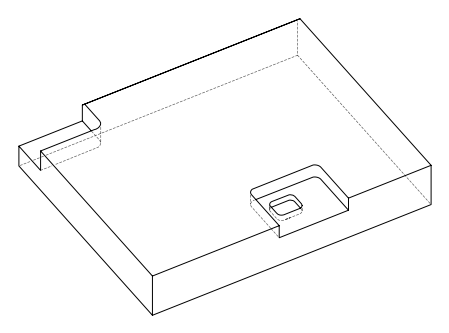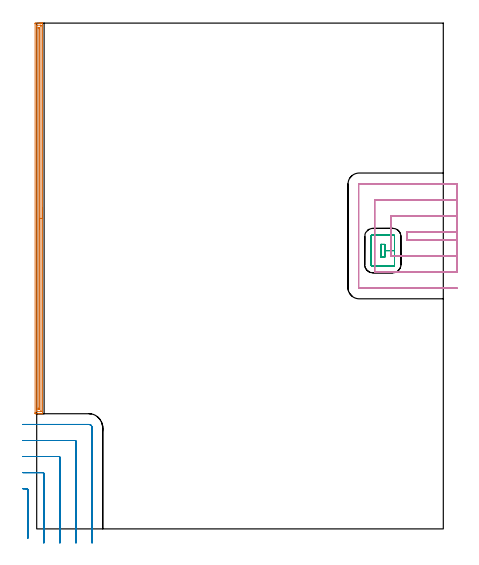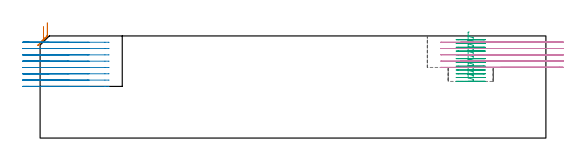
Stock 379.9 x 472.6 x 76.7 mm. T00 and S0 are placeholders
(PLAN: 4 operations, 3 tool changes, 34.7 min)
(1 AREA_MILL | FG_CHAMFER_SURFACE | UGT0205_001 | 8.94 min | 8796 mm3)
(2 MILL_CORNER_NOTCH_RECTANGULAR | CORNER_NOTCH_RECTANGULAR | UGT0201_094 | Follow Part, ap 5, ae 75% | 10.18 min | 250164 mm3)
(3 MILL_RECTANGULAR_POCKET | POCKET_RECTANGULAR_STRAIGHT | NXT0201_011 | Follow Part, ap 3, ae 75% | 4.48 min | 46198 mm3)
(4 MILL_SLOT | SLOT_PARTIAL_RECTANGULAR | UGT0201_094 | Follow Part, ap 5, ae 75% | 11.08 min | 213998 mm3)
(TOOL UGT0205_001 | Chamfer Mill 20 x 3 x 45 deg. | D20 FL50 Z2)
(TOOL UGT0201_094 | End mill 20 mm | D20 FL38 Z4)
(TOOL NXT0201_011 | ENDMILL 12mm [2P460-1200-NA 1630] | D12 FL38 Z6)
(OP 1 AREA_MILL)
G17 G21 G94 G90
T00 M6
G54
G17 G0 G90 X5.4 Y300.1 S1061 M3
G43 Z86.7 H0
G94 G1 Y300.062 Z85.828 F250.
Y299.948 Z84.964
Y299.759 Z84.112
Y299.497 Z83.28
Y299.163 Z82.474
Y298.76 Z81.7
Y298.292 Z80.964
Y297.76 Z80.272
Y297.171 Z79.629
Y296.528 Z79.04
Y295.836 Z78.508
Y295.1 Z78.04
Y294.326 Z77.637
Y293.52 Z77.303
Y292.688 Z77.041
Y291.836 Z76.852
Y290.972 Z76.738
Y290.1 Z76.7
Y107.777
X5.398 Y107.61 Z76.689
X5.251 Y107.602 Z76.543
X5.098 Y107.6 Z76.397
X4.834 Z76.134
X4.141 Z75.436
X2.918 Z74.215
X2.388 Z73.683
X1.777 Z73.072
X-1.118 Y107.601 Z70.179
X-1.336 Y107.604 Z69.961
X-1.492 Y107.61 Z69.805
X-1.497 Y107.837 Z69.801
X-1.5 Y108.224 Z69.8
Y108.613
X-1.499 Y471.976 Z69.801
X-1.497 Y472.363 Z69.802
X-1.492 Y472.59 Z69.805
X-1.118 Y472.6 Z70.179
X2.388 Z73.683
X2.918 Z74.215
X3.265 Z74.561
X3.795 Z75.091
X4.141 Z75.436
X4.834 Z76.134
X5.098 Z76.397
X5.251 Y472.598 Z76.543
X5.398 Y472.59 Z76.689
X5.4 Y472.423 Z76.7
Y290.1
X3.986 Z75.286
X3.985 Y110.17 Z75.285
X3.984 Y110.011 Z75.284
X3.979 Y109.645 Z75.279
X3.975 Y109.61 Z75.275
X3.909 Y109.606 Z75.209
X3.802 Y109.602 Z75.102
X3.668 Y109.6 Z74.968
X0.161 Y109.601 Z71.461
X-0.02 Y109.605 Z71.28
X-0.053 Y109.608 Z71.247
X-0.079 Y109.614 Z71.221
X-0.08 Y109.655 Z71.22
X-0.084 Y109.851 Z71.216
X-0.085 Y110.011 Z71.215
X-0.086 Y110.746 Z71.214
X-0.085 Y470.03 Z71.215
X-0.084 Y470.189 Z71.216
X-0.079 Y470.555 Z71.221
X-0.075 Y470.59 Z71.225
X-0.009 Y470.594 Z71.291
X0.098 Y470.598 Z71.398
X0.233 Y470.6 Z71.533
X3.739 Y470.599 Z75.039
X3.92 Y470.595 Z75.22
X3.953 Y470.592 Z75.253
X3.979 Y470.586 Z75.279
X3.98 Y470.545 Z75.28
X3.984 Y470.349 Z75.284
X3.985 Y470.189 Z75.285
X3.986 Y469.454 Z75.286
Y290.1
X2.572 Z73.872
X2.571 Y112.506 Z73.871
X2.566 Y111.798 Z73.866
X2.565 Y111.619 Z73.865
X2.388 Y111.61 Z73.688
X1.702 Y111.604 Z73.002
X1.512 Y111.61 Z72.812
X1.335 Y111.621 Z72.635
X1.332 Y111.798 Z72.632
X1.33 Y111.984 Z72.63
X1.329 Y112.692 Z72.629
X1.328 Y112.879 Z72.628
X1.329 Y467.694 Z72.629
X1.334 Y468.402 Z72.634
X1.336 Y468.581 Z72.636
X1.512 Y468.59 Z72.812
X2.198 Y468.596 Z73.498
X2.388 Y468.59 Z73.688
X2.565 Y468.579 Z73.865
X2.568 Y468.402 Z73.868
X2.57 Y468.216 Z73.87
X2.571 Y467.508 Z73.871
X2.572 Y467.321 Z73.872
Y290.1
Y289.228 Z73.91
Y288.364 Z74.024
Y287.512 Z74.212
Y286.68 Z74.475
Y285.874 Z74.809
Y285.1 Z75.211
Y284.364 Z75.68
Y283.672 Z76.211
Y283.029 Z76.801
Y282.44 Z77.444
Y281.908 Z78.136
Y281.44 Z78.872
Y281.037 Z79.645
Y280.703 Z80.451
Y280.441 Z81.283
Y280.252 Z82.135
Y280.138 Z83.
Y280.1 Z83.872
G0 Z86.7
M5
M2
(OP 2 MILL_CORNER_NOTCH_RECTANGULAR)
G17 G21 G94 G90
T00 M6
G54
G17 G0 G90 X-8.3 Y-8.578 S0 M3
G43 Z86.7 H0
Z71.962
G94 G1 Y-5.578 F250.
Y36.606 F500.
G3 X-9.294 Y37.6 R1.
G1 X-10.
X-13. F250.
G0 Z86.7
X6.7 Y-13.
Z71.962
G1 Y-10.
Y51.606 F500.
G3 X5.706 Y52.6 R1.
G1 X-10.
X-13. F250.
G0 Z86.7
X21.7 Y-13.
Z71.962
G1 Y-10.
Y66.605 F500.
G3 X20.705 Y67.6 R1.
G1 X-10.
X-13. F250.
G0 Z86.7
X36.7 Y-13.
Z71.962
G1 Y-10.
Y81.605 F500.
G3 X35.705 Y82.6 R1.
G1 X-10.
X-13. F250.
G0 Z86.7
X51.7 Y-13.
Z71.962
G1 Y-10.
Y94.6 F500.
G3 X48.7 Y97.6 R3.
G1 X-10.
X-13. F250.
G0 Z86.7
X-8.3 Y-8.578
Z67.225
G1 Y-5.578
Y36.606 F500.
G3 X-9.294 Y37.6 R1.
G1 X-10.
X-13. F250.
G0 Z86.7
X6.7 Y-13.
Z67.225
G1 Y-10.
Y51.606 F500.
G3 X5.706 Y52.6 R1.
G1 X-10.
X-13. F250.
G0 Z86.7
X21.7 Y-13.
Z67.225
G1 Y-10.
Y66.605 F500.
G3 X20.705 Y67.6 R1.
G1 X-10.
X-13. F250.
G0 Z86.7
X36.7 Y-13.
Z67.225
G1 Y-10.
Y81.605 F500.
G3 X35.705 Y82.6 R1.
G1 X-10.
X-13. F250.
G0 Z86.7
X51.7 Y-13.
Z67.225
G1 Y-10.
Y94.6 F500.
G3 X48.7 Y97.6 R3.
G1 X-10.
X-13. F250.
G0 Z86.7
X-8.3 Y-8.578
Z62.487
G1 Y-5.578
Y36.606 F500.
G3 X-9.294 Y37.6 R1.
G1 X-10.
X-13. F250.
G0 Z86.7
X6.7 Y-13.
Z62.487
G1 Y-10.
Y51.606 F500.
G3 X5.706 Y52.6 R1.
G1 X-10.
X-13. F250.
G0 Z86.7
X21.7 Y-13.
Z62.487
G1 Y-10.
Y66.605 F500.
G3 X20.705 Y67.6 R1.
G1 X-10.
X-13. F250.
G0 Z86.7
X36.7 Y-13.
Z62.487
G1 Y-10.
Y81.605 F500.
G3 X35.705 Y82.6 R1.
G1 X-10.
X-13. F250.
G0 Z86.7
X51.7 Y-13.
Z62.487
G1 Y-10.
Y94.6 F500.
G3 X48.7 Y97.6 R3.
G1 X-10.
X-13. F250.
G0 Z86.7
X-8.3 Y-8.578
Z57.75
G1 Y-5.578
Y36.606 F500.
G3 X-9.294 Y37.6 R1.
G1 X-10.
X-13. F250.
G0 Z86.7
X6.7 Y-13.
Z57.75
G1 Y-10.
Y51.606 F500.
G3 X5.706 Y52.6 R1.
G1 X-10.
X-13. F250.
G0 Z86.7
X21.7 Y-13.
Z57.75
G1 Y-10.
Y66.605 F500.
G3 X20.705 Y67.6 R1.
G1 X-10.
X-13. F250.
G0 Z86.7
X36.7 Y-13.
Z57.75
G1 Y-10.
Y81.605 F500.
G3 X35.705 Y82.6 R1.
G1 X-10.
X-13. F250.
G0 Z86.7
X51.7 Y-13.
Z57.75
G1 Y-10.
Y94.6 F500.
G3 X48.7 Y97.6 R3.
G1 X-10.
X-13. F250.
G0 Z86.7
X-8.3 Y-8.578
Z53.012
G1 Y-5.578
Y36.606 F500.
G3 X-9.294 Y37.6 R1.
G1 X-10.
X-13. F250.
G0 Z86.7
X6.7 Y-13.
Z53.012
G1 Y-10.
Y51.606 F500.
G3 X5.706 Y52.6 R1.
G1 X-10.
X-13. F250.
G0 Z86.7
X21.7 Y-13.
Z53.012
G1 Y-10.
Y66.605 F500.
G3 X20.705 Y67.6 R1.
G1 X-10.
X-13. F250.
G0 Z86.7
X36.7 Y-13.
Z53.012
G1 Y-10.
Y81.605 F500.
G3 X35.705 Y82.6 R1.
G1 X-10.
X-13. F250.
G0 Z86.7
X51.7 Y-13.
Z53.012
G1 Y-10.
Y94.6 F500.
G3 X48.7 Y97.6 R3.
G1 X-10.
X-13. F250.
G0 Z86.7
X-8.3 Y-8.578
Z48.275
G1 Y-5.578
Y36.606 F500.
G3 X-9.294 Y37.6 R1.
G1 X-10.
X-13. F250.
G0 Z86.7
X6.7 Y-13.
Z48.275
G1 Y-10.
Y51.606 F500.
G3 X5.706 Y52.6 R1.
G1 X-10.
X-13. F250.
G0 Z86.7
X21.7 Y-13.
Z48.275
G1 Y-10.
Y66.605 F500.
G3 X20.705 Y67.6 R1.
G1 X-10.
X-13. F250.
G0 Z86.7
X36.7 Y-13.
Z48.275
G1 Y-10.
Y81.605 F500.
G3 X35.705 Y82.6 R1.
G1 X-10.
X-13. F250.
G0 Z86.7
X51.7 Y-13.
Z48.275
G1 Y-10.
Y94.6 F500.
G3 X48.7 Y97.6 R3.
G1 X-10.
X-13. F250.
G0 Z86.7
X-8.3 Y-8.578
Z43.537
G1 Y-5.578
Y36.606 F500.
G3 X-9.294 Y37.6 R1.
G1 X-10.
X-13. F250.
G0 Z86.7
X6.7 Y-13.
Z43.537
G1 Y-10.
Y51.606 F500.
G3 X5.706 Y52.6 R1.
G1 X-10.
X-13. F250.
G0 Z86.7
X21.7 Y-13.
Z43.537
G1 Y-10.
Y66.605 F500.
G3 X20.705 Y67.6 R1.
G1 X-10.
X-13. F250.
G0 Z86.7
X36.7 Y-13.
Z43.537
G1 Y-10.
Y81.605 F500.
G3 X35.705 Y82.6 R1.
G1 X-10.
X-13. F250.
G0 Z86.7
X51.7 Y-13.
Z43.537
G1 Y-10.
Y94.6 F500.
G3 X48.7 Y97.6 R3.
G1 X-10.
X-13. F250.
G0 Z86.7
X-8.3 Y-8.578
Z38.8
G1 Y-5.578
Y36.606 F500.
G3 X-9.294 Y37.6 R1.
G1 X-10.
X-13. F250.
G0 Z86.7
X6.7 Y-13.
Z38.8
G1 Y-10.
Y51.606 F500.
G3 X5.706 Y52.6 R1.
G1 X-10.
X-13. F250.
G0 Z86.7
X21.7 Y-13.
Z38.8
G1 Y-10.
Y66.605 F500.
G3 X20.705 Y67.6 R1.
G1 X-10.
X-13. F250.
G0 Z86.7
X36.7 Y-13.
Z38.8
G1 Y-10.
Y81.605 F500.
G3 X35.705 Y82.6 R1.
G1 X-10.
X-13. F250.
G0 Z86.7
X51.7 Y-13.
Z38.8
G1 Y-10.
Y94.6 F500.
G3 X48.7 Y97.6 R3.
G1 X-10.
X-13. F250.
G0 Z86.7
M5
M2
(OP 3 MILL_RECTANGULAR_POCKET)
G17 G21 G94 G90
T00 M6
G54
G17 G0 G90 X322.251 Y265.8 S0 M3
G43 Z86.7 H1
Z79.7
G94 G1 X321.5 Z79.499 F250.
Y254.3 Z76.417
X325.3 Z75.399
Y260.05 Z73.858
Y265.8 F500.
X321.5
Y254.3
X325.3
Y260.05
X334.3
Y273.3
G3 X332.8 Y274.8 R1.5
G1 X314.
G3 X312.5 Y273.3 R1.5
G1 Y246.8
G3 X314. Y245.3 R1.5
G1 X332.8
G3 X334.3 Y246.8 R1.5
G1 Y260.05
Y261.05
G0 X322.251 Y265.8 Z76.858
G1 X321.5 Z76.657 F250.
Y254.3 Z73.576
X325.3 Z72.557
Y260.05 Z71.017
Y265.8 F500.
X321.5
Y254.3
X325.3
Y260.05
X334.3
Y273.3
G3 X332.8 Y274.8 R1.5
G1 X314.
G3 X312.5 Y273.3 R1.5
G1 Y246.8
G3 X314. Y245.3 R1.5
G1 X332.8
G3 X334.3 Y246.8 R1.5
G1 Y260.05
Y261.05
G0 X322.251 Y265.8 Z74.017
G1 X321.5 Z73.815 F250.
Y254.3 Z70.734
X325.3 Z69.716
Y260.05 Z68.175
Y265.8 F500.
X321.5
Y254.3
X325.3
Y260.05
X334.3
Y273.3
G3 X332.8 Y274.8 R1.5
G1 X314.
G3 X312.5 Y273.3 R1.5
G1 Y246.8
G3 X314. Y245.3 R1.5
G1 X332.8
G3 X334.3 Y246.8 R1.5
G1 Y260.05
Y261.05
G0 X322.251 Y265.8 Z71.175
G1 X321.5 Z70.974 F250.
Y254.3 Z67.892
X325.3 Z66.874
Y260.05 Z65.333
Y265.8 F500.
X321.5
Y254.3
X325.3
Y260.05
X334.3
Y273.3
G3 X332.8 Y274.8 R1.5
G1 X314.
G3 X312.5 Y273.3 R1.5
G1 Y246.8
G3 X314. Y245.3 R1.5
G1 X332.8
G3 X334.3 Y246.8 R1.5
G1 Y260.05
Y261.05
G0 X322.251 Y265.8 Z68.333
G1 X321.5 Z68.132 F250.
Y254.3 Z65.051
X325.3 Z64.032
Y260.05 Z62.492
Y265.8 F500.
X321.5
Y254.3
X325.3
Y260.05
X334.3
Y273.3
G3 X332.8 Y274.8 R1.5
G1 X314.
G3 X312.5 Y273.3 R1.5
G1 Y246.8
G3 X314. Y245.3 R1.5
G1 X332.8
G3 X334.3 Y246.8 R1.5
G1 Y260.05
Y261.05
G0 X322.251 Y265.8 Z65.492
G1 X321.5 Z65.29 F250.
Y254.3 Z62.209
X325.3 Z61.191
Y260.05 Z59.65
Y265.8 F500.
X321.5
Y254.3
X325.3
Y260.05
X334.3
Y273.3
G3 X332.8 Y274.8 R1.5
G1 X314.
G3 X312.5 Y273.3 R1.5
G1 Y246.8
G3 X314. Y245.3 R1.5
G1 X332.8
G3 X334.3 Y246.8 R1.5
G1 Y260.05
Y261.05
G0 X322.251 Y265.8 Z62.65
G1 X321.5 Z62.449 F250.
Y254.3 Z59.367
X325.3 Z58.349
Y260.05 Z56.808
Y265.8 F500.
X321.5
Y254.3
X325.3
Y260.05
X334.3
Y273.3
G3 X332.8 Y274.8 R1.5
G1 X314.
G3 X312.5 Y273.3 R1.5
G1 Y246.8
G3 X314. Y245.3 R1.5
G1 X332.8
G3 X334.3 Y246.8 R1.5
G1 Y260.05
Y261.05
G0 X322.251 Y265.8 Z59.808
G1 X321.5 Z59.607 F250.
Y254.3 Z56.526
X325.3 Z55.507
Y260.05 Z53.967
Y265.8 F500.
X321.5
Y254.3
X325.3
Y260.05
X334.3
Y273.3
G3 X332.8 Y274.8 R1.5
G1 X314.
G3 X312.5 Y273.3 R1.5
G1 Y246.8
G3 X314. Y245.3 R1.5
G1 X332.8
G3 X334.3 Y246.8 R1.5
G1 Y260.05
Y261.05
G0 X322.251 Y265.8 Z56.967
G1 X321.5 Z56.765 F250.
Y254.3 Z53.684
X325.3 Z52.666
Y260.05 Z51.125
Y265.8 F500.
X321.5
Y254.3
X325.3
Y260.05
X334.3
Y273.3
G3 X332.8 Y274.8 R1.5
G1 X314.
G3 X312.5 Y273.3 R1.5
G1 Y246.8
G3 X314. Y245.3 R1.5
G1 X332.8
G3 X334.3 Y246.8 R1.5
G1 Y260.05
Y261.05
G0 X322.251 Y265.8 Z54.125
G1 X321.5 Z53.924 F250.
Y254.3 Z50.842
X325.3 Z49.824
Y260.05 Z48.283
Y265.8 F500.
X321.5
Y254.3
X325.3
Y260.05
X334.3
Y273.3
G3 X332.8 Y274.8 R1.5
G1 X314.
G3 X312.5 Y273.3 R1.5
G1 Y246.8
G3 X314. Y245.3 R1.5
G1 X332.8
G3 X334.3 Y246.8 R1.5
G1 Y260.05
Y261.05
G0 X322.251 Y265.8 Z51.283
G1 X321.5 Z51.082 F250.
Y254.3 Z48.001
X325.3 Z46.982
Y260.05 Z45.442
Y265.8 F500.
X321.5
Y254.3
X325.3
Y260.05
X334.3
Y273.3
G3 X332.8 Y274.8 R1.5
G1 X314.
G3 X312.5 Y273.3 R1.5
G1 Y246.8
G3 X314. Y245.3 R1.5
G1 X332.8
G3 X334.3 Y246.8 R1.5
G1 Y260.05
Y261.05
G0 X322.251 Y265.8 Z48.442
G1 X321.5 Z48.24 F250.
Y254.3 Z45.159
X325.3 Z44.141
Y260.05 Z42.6
Y265.8 F500.
X321.5
Y254.3
X325.3
Y260.05
X334.3
Y273.3
G3 X332.8 Y274.8 R1.5
G1 X314.
G3 X312.5 Y273.3 R1.5
G1 Y246.8
G3 X314. Y245.3 R1.5
G1 X332.8
G3 X334.3 Y246.8 R1.5
G1 Y260.05
Y261.05
G0 Z86.7
M5
M2
(OP 4 MILL_SLOT)
G17 G21 G94 G90
T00 M6
G54
G17 G0 G90 X392.9 Y277.5 S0 M3
G43 Z86.7 H0
Z71.98
G94 G1 X389.9 F250.
X345.8 F500.
Y270.
X389.9
X392.9 F250.
Y292.5
X389.9
X330.8 F500.
Y255.
X389.9
X392.9 F250.
Y307.5
X389.9
X315.8 F500.
Y240.
X389.9
X392.9 F250.
Y322.5
X389.9
X301.4 F500.
G3 X300.8 Y321.9 R0.6
G1 Y225.6
G3 X301.4 Y225. R0.6
G1 X389.9
X392.9 F250.
G0 Y277.5 Z67.26
G1 X389.9
X345.8 F500.
Y270.
X389.9
X392.9 F250.
Y292.5
X389.9
X330.8 F500.
Y255.
X389.9
X392.9 F250.
Y307.5
X389.9
X315.8 F500.
Y240.
X389.9
X392.9 F250.
Y322.5
X389.9
X301.4 F500.
G3 X300.8 Y321.9 R0.6
G1 Y225.6
G3 X301.4 Y225. R0.6
G1 X389.9
X392.9 F250.
G0 Y277.5 Z62.54
G1 X389.9
X345.8 F500.
Y270.
X389.9
X392.9 F250.
Y292.5
X389.9
X330.8 F500.
Y255.
X389.9
X392.9 F250.
Y307.5
X389.9
X315.8 F500.
Y240.
X389.9
X392.9 F250.
Y322.5
X389.9
X301.4 F500.
G3 X300.8 Y321.9 R0.6
G1 Y225.6
G3 X301.4 Y225. R0.6
G1 X389.9
X392.9 F250.
G0 Y277.5 Z57.82
G1 X389.9
X345.8 F500.
Y270.
X389.9
X392.9 F250.
Y292.5
X389.9
X330.8 F500.
Y255.
X389.9
X392.9 F250.
Y307.5
X389.9
X315.8 F500.
Y240.
X389.9
X392.9 F250.
Y322.5
X389.9
X301.4 F500.
G3 X300.8 Y321.9 R0.6
G1 Y225.6
G3 X301.4 Y225. R0.6
G1 X389.9
X392.9 F250.
G0 Y277.5 Z53.1
G1 X389.9
X345.8 F500.
Y270.
X389.9
X392.9 F250.
Y292.5
X389.9
X330.8 F500.
Y255.
X389.9
X392.9 F250.
Y307.5
X389.9
X315.8 F500.
Y240.
X389.9
X392.9 F250.
Y322.5
X389.9
X301.4 F500.
G3 X300.8 Y321.9 R0.6
G1 Y225.6
G3 X301.4 Y225. R0.6
G1 X389.9
X392.9 F250.
G0 Z86.7
M5
M2
